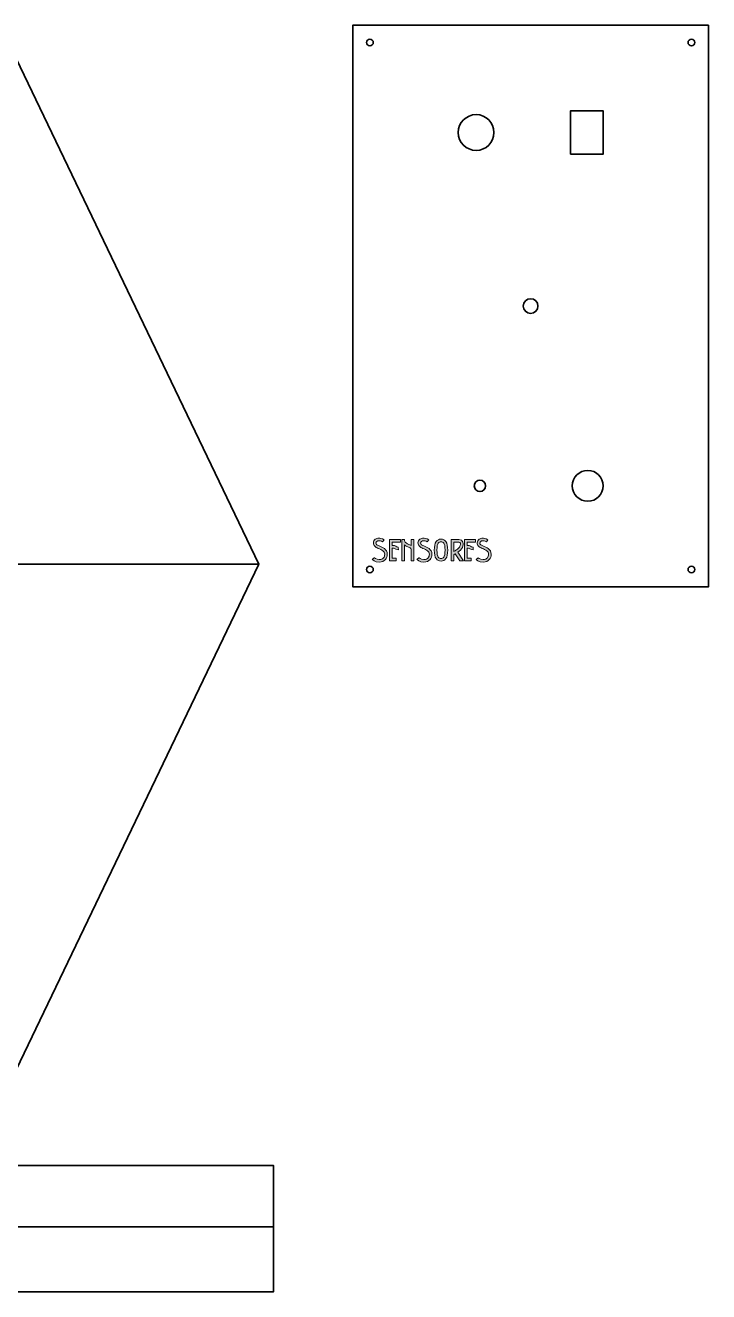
# Model space of a CAD drawing. Header units: inches. Extents: x -3 to 1973, y -1327 to -740.
# Drawn here: x 1657 to 1973, y -1327 to -740 of the extents above; entities that cross this region are included whole.
import ezdxf

# ---------------------------------------------------------------- set-up
doc = ezdxf.new("R2010")
doc.units = ezdxf.units.IN
doc.header["$MEASUREMENT"] = 0
doc.layers.add('Capa 1', color=7, linetype='Continuous')

msp = doc.modelspace()

# ---------------------------------------------------------------- hatches: boundary and pattern name
at = {"layer": 'Capa 1', "true_color": 0x00913d}
h = msp.add_hatch(color=114, dxfattribs=at)
h.dxf.hatch_style = 2
edge = h.paths.add_edge_path()
edge.add_spline(control_points=[(1822.78, -978.14), (1822.78, -978.14), (1822.09, -979.13), (1822.09, -979.13), (1821.33, -978.6), (1820.83, -978.62), (1820.27, -978.62), (1820.07, -978.62), (1819.69, -978.72), (1819.43, -978.9), (1819.17, -979.08), (1819.02, -979.28), (1819.02, -979.64), (1819.02, -979.93), (1819.09, -980.12), (1819.31, -980.34), (1819.53, -980.56), (1819.91, -980.8), (1820.48, -981.01), (1821.33, -981.33), (1822.23, -981.68), (1822.98, -982.26), (1823.72, -982.83), (1824.29, -983.71), (1824.29, -984.86), (1824.29, -985.75), (1824.03, -986.66), (1823.41, -987.36), (1822.8, -988.05), (1821.82, -988.5), (1820.58, -988.5), (1818.51, -988.5), (1817.33, -987.27), (1817.33, -987.27), (1817.33, -987.27), (1818.2, -986.45), (1818.2, -986.45), (1818.2, -986.45), (1818.97, -987.3), (1820.58, -987.3), (1821.55, -987.3), (1822.13, -986.99), (1822.51, -986.56), (1822.9, -986.13), (1823.09, -985.51), (1823.09, -984.86), (1823.09, -984.07), (1822.79, -983.63), (1822.24, -983.21), (1821.69, -982.78), (1820.89, -982.45), (1820.06, -982.14), (1819.39, -981.88), (1818.85, -981.59), (1818.45, -981.18), (1818.05, -980.77), (1817.82, -980.21), (1817.82, -979.64), (1817.82, -978.87), (1818.25, -978.26), (1818.74, -977.91), (1819.24, -977.57), (1819.78, -977.42), (1820.27, -977.42), (1820.83, -977.42), (1821.77, -977.44), (1822.78, -978.14)], knot_values=[0, 0, 0, 0, 1, 1, 1, 2, 2, 2, 3, 3, 3, 4, 4, 4, 5, 5, 5, 6, 6, 6, 7, 7, 7, 8, 8, 8, 9, 9, 9, 10, 10, 10, 11, 11, 11, 12, 12, 12, 13, 13, 13, 14, 14, 14, 15, 15, 15, 16, 16, 16, 17, 17, 17, 18, 18, 18, 19, 19, 19, 20, 20, 20, 21, 21, 21, 22, 22, 22, 22], degree=3, periodic=1)
edge = h.paths.add_edge_path()
edge.add_spline(control_points=[(1830.47, -977.97), (1830.47, -977.97), (1830.47, -979.21), (1830.47, -979.21), (1830.47, -979.21), (1826.6, -979.21), (1826.6, -979.21), (1826.6, -979.21), (1826.6, -980.75), (1826.6, -980.75), (1826.63, -980.75), (1826.66, -980.75), (1826.69, -980.75), (1827.36, -980.74), (1827.85, -980.96), (1828.18, -981.15), (1828.58, -981.38), (1828.76, -981.54), (1829.4, -981.52), (1829.4, -981.52), (1829.43, -982.76), (1829.43, -982.76), (1828.51, -982.78), (1827.92, -982.43), (1827.56, -982.22), (1827.23, -982.03), (1827.1, -981.92), (1826.6, -981.99), (1826.6, -981.99), (1826.6, -986.64), (1826.6, -986.64), (1826.6, -986.64), (1828.43, -986.64), (1828.43, -986.64), (1828.43, -986.64), (1828.43, -987.88), (1828.43, -987.88), (1828.43, -987.88), (1826.6, -987.88), (1826.6, -987.88), (1826.6, -987.88), (1825.4, -987.88), (1825.4, -987.88), (1825.4, -987.88), (1825.36, -987.88), (1825.36, -987.88), (1825.36, -987.88), (1825.36, -978), (1825.36, -978), (1825.36, -978), (1825.4, -978), (1825.4, -978), (1825.4, -978), (1825.4, -977.97), (1825.4, -977.97), (1825.4, -977.97), (1830.47, -977.97), (1830.47, -977.97)], knot_values=[0, 0, 0, 0, 1, 1, 1, 2, 2, 2, 3, 3, 3, 4, 4, 4, 5, 5, 5, 6, 6, 6, 7, 7, 7, 8, 8, 8, 9, 9, 9, 10, 10, 10, 11, 11, 11, 12, 12, 12, 13, 13, 13, 14, 14, 14, 15, 15, 15, 16, 16, 16, 17, 17, 17, 18, 18, 18, 19, 19, 19, 19], degree=3, periodic=1)
edge = h.paths.add_edge_path()
edge.add_spline(control_points=[(1830.97, -978.03), (1830.97, -978.03), (1832.2, -978.03), (1832.2, -978.03), (1832.2, -978.03), (1832.2, -978.58), (1832.2, -978.58), (1832.72, -979.67), (1833.44, -979.99), (1834.25, -980.3), (1834.59, -980.44), (1834.94, -980.56), (1835.29, -980.74), (1835.29, -980.74), (1835.29, -978.03), (1835.29, -978.03), (1835.29, -978.03), (1836.53, -978.03), (1836.53, -978.03), (1836.53, -978.03), (1836.53, -987.91), (1836.53, -987.91), (1836.53, -987.91), (1835.29, -987.91), (1835.29, -987.91), (1835.29, -987.91), (1835.29, -982.43), (1835.29, -982.43), (1835.22, -982.18), (1835.11, -982.07), (1834.88, -981.93), (1834.64, -981.77), (1834.25, -981.63), (1833.8, -981.45), (1833.31, -981.26), (1832.73, -981), (1832.2, -980.55), (1832.2, -980.55), (1832.2, -987.91), (1832.2, -987.91), (1832.2, -987.91), (1830.97, -987.91), (1830.97, -987.91), (1830.97, -987.91), (1830.97, -978.03), (1830.97, -978.03)], knot_values=[0, 0, 0, 0, 1, 1, 1, 2, 2, 2, 3, 3, 3, 4, 4, 4, 5, 5, 5, 6, 6, 6, 7, 7, 7, 8, 8, 8, 9, 9, 9, 10, 10, 10, 11, 11, 11, 12, 12, 12, 13, 13, 13, 14, 14, 14, 15, 15, 15, 15], degree=3, periodic=1)
edge = h.paths.add_edge_path()
edge.add_spline(control_points=[(1843.47, -978.14), (1843.47, -978.14), (1842.78, -979.13), (1842.78, -979.13), (1842.03, -978.6), (1841.52, -978.62), (1840.96, -978.62), (1840.76, -978.62), (1840.38, -978.72), (1840.12, -978.9), (1839.86, -979.08), (1839.71, -979.28), (1839.71, -979.64), (1839.71, -979.93), (1839.79, -980.12), (1840, -980.34), (1840.22, -980.56), (1840.61, -980.8), (1841.18, -981.01), (1842.02, -981.33), (1842.92, -981.68), (1843.67, -982.26), (1844.42, -982.83), (1844.99, -983.71), (1844.99, -984.86), (1844.99, -985.75), (1844.73, -986.66), (1844.11, -987.36), (1843.49, -988.05), (1842.51, -988.5), (1841.27, -988.5), (1839.21, -988.5), (1838.02, -987.27), (1838.02, -987.27), (1838.02, -987.27), (1838.89, -986.45), (1838.89, -986.45), (1838.89, -986.45), (1839.66, -987.3), (1841.27, -987.3), (1842.24, -987.3), (1842.82, -986.99), (1843.21, -986.56), (1843.59, -986.13), (1843.78, -985.51), (1843.78, -984.86), (1843.78, -984.07), (1843.48, -983.63), (1842.93, -983.21), (1842.39, -982.78), (1841.58, -982.45), (1840.75, -982.14), (1840.09, -981.88), (1839.55, -981.59), (1839.14, -981.18), (1838.74, -980.77), (1838.51, -980.21), (1838.51, -979.64), (1838.51, -978.87), (1838.94, -978.26), (1839.44, -977.91), (1839.93, -977.57), (1840.48, -977.42), (1840.96, -977.42), (1841.52, -977.42), (1842.47, -977.44), (1843.47, -978.14)], knot_values=[0, 0, 0, 0, 1, 1, 1, 2, 2, 2, 3, 3, 3, 4, 4, 4, 5, 5, 5, 6, 6, 6, 7, 7, 7, 8, 8, 8, 9, 9, 9, 10, 10, 10, 11, 11, 11, 12, 12, 12, 13, 13, 13, 14, 14, 14, 15, 15, 15, 16, 16, 16, 17, 17, 17, 18, 18, 18, 19, 19, 19, 20, 20, 20, 21, 21, 21, 22, 22, 22, 22], degree=3, periodic=1)
edge = h.paths.add_edge_path()
edge.add_spline(control_points=[(1851.47, -979.01), (1852.04, -979.84), (1852.32, -981.07), (1852.32, -982.94), (1852.32, -984.8), (1852.04, -986.03), (1851.47, -986.87), (1850.9, -987.7), (1850.01, -988.02), (1849.19, -988.02), (1848.36, -988.02), (1847.47, -987.69), (1846.9, -986.86), (1846.33, -986.02), (1846.06, -984.78), (1846.06, -982.94), (1846.06, -981.09), (1846.33, -979.86), (1846.9, -979.02), (1847.47, -978.18), (1848.36, -977.85), (1849.19, -977.85), (1850.01, -977.85), (1850.9, -978.17), (1851.47, -979.01)], knot_values=[0, 0, 0, 0, 1, 1, 1, 2, 2, 2, 3, 3, 3, 4, 4, 4, 5, 5, 5, 6, 6, 6, 7, 7, 7, 8, 8, 8, 8], degree=3, periodic=1)
edge = h.paths.add_edge_path()
edge.add_spline(control_points=[(1847.92, -979.71), (1847.58, -980.22), (1847.29, -981.22), (1847.29, -982.94), (1847.29, -984.65), (1847.58, -985.66), (1847.92, -986.16), (1848.26, -986.67), (1848.63, -986.79), (1849.19, -986.79), (1849.75, -986.79), (1850.11, -986.67), (1850.45, -986.17), (1850.79, -985.67), (1851.08, -984.67), (1851.08, -982.94), (1851.08, -981.2), (1850.79, -980.2), (1850.45, -979.7), (1850.11, -979.2), (1849.75, -979.08), (1849.19, -979.08), (1848.63, -979.08), (1848.26, -979.2), (1847.92, -979.71)], knot_values=[0, 0, 0, 0, 1, 1, 1, 2, 2, 2, 3, 3, 3, 4, 4, 4, 5, 5, 5, 6, 6, 6, 7, 7, 7, 8, 8, 8, 8], degree=3, periodic=1)
edge = h.paths.add_edge_path()
edge.add_spline(control_points=[(1853.89, -978.04), (1853.89, -978.04), (1854.51, -978.04), (1854.51, -978.04), (1854.51, -978.04), (1857.44, -978.04), (1857.44, -978.04), (1858.32, -978.04), (1859.07, -978.54), (1859.32, -979.26), (1859.57, -979.99), (1859.44, -980.81), (1859.09, -981.66), (1858.7, -982.66), (1857.82, -983.31), (1856.98, -983.87), (1856.98, -983.87), (1859.58, -987.91), (1859.58, -987.91), (1859.58, -987.91), (1857.9, -987.91), (1857.9, -987.91), (1857.9, -987.91), (1855.79, -984.64), (1855.79, -984.64), (1855.53, -984.81), (1855.3, -984.97), (1855.12, -985.11), (1855.12, -985.11), (1855.12, -987.91), (1855.12, -987.91), (1855.12, -987.91), (1853.89, -987.91), (1853.89, -987.91), (1853.89, -987.91), (1853.89, -978.66), (1853.89, -978.66), (1853.89, -978.66), (1853.89, -978.04), (1853.89, -978.04)], knot_values=[0, 0, 0, 0, 1, 1, 1, 2, 2, 2, 3, 3, 3, 4, 4, 4, 5, 5, 5, 6, 6, 6, 7, 7, 7, 8, 8, 8, 9, 9, 9, 10, 10, 10, 11, 11, 11, 12, 12, 12, 13, 13, 13, 13], degree=3, periodic=1)
edge = h.paths.add_edge_path()
edge.add_spline(control_points=[(1855.12, -979.27), (1855.12, -979.27), (1855.12, -983.59), (1855.12, -983.59), (1855.5, -983.34), (1855.9, -983.11), (1856.29, -982.85), (1857.07, -982.33), (1857.73, -981.75), (1857.95, -981.21), (1858.22, -980.52), (1858.25, -979.95), (1858.15, -979.67), (1858.05, -979.39), (1857.95, -979.27), (1857.44, -979.27), (1857.44, -979.27), (1855.12, -979.27), (1855.12, -979.27)], knot_values=[0, 0, 0, 0, 1, 1, 1, 2, 2, 2, 3, 3, 3, 4, 4, 4, 5, 5, 5, 6, 6, 6, 6], degree=3, periodic=1)
edge = h.paths.add_edge_path()
edge.add_spline(control_points=[(1865.16, -977.97), (1865.16, -977.97), (1865.16, -979.21), (1865.16, -979.21), (1865.16, -979.21), (1861.29, -979.21), (1861.29, -979.21), (1861.29, -979.21), (1861.29, -980.75), (1861.29, -980.75), (1861.33, -980.75), (1861.36, -980.75), (1861.39, -980.75), (1862.05, -980.74), (1862.54, -980.96), (1862.87, -981.15), (1863.28, -981.38), (1863.45, -981.54), (1864.1, -981.52), (1864.1, -981.52), (1864.13, -982.76), (1864.13, -982.76), (1863.21, -982.78), (1862.61, -982.43), (1862.25, -982.22), (1861.93, -982.03), (1861.8, -981.92), (1861.29, -981.99), (1861.29, -981.99), (1861.29, -986.64), (1861.29, -986.64), (1861.29, -986.64), (1863.12, -986.64), (1863.12, -986.64), (1863.12, -986.64), (1863.12, -987.88), (1863.12, -987.88), (1863.12, -987.88), (1861.29, -987.88), (1861.29, -987.88), (1861.29, -987.88), (1860.1, -987.88), (1860.1, -987.88), (1860.1, -987.88), (1860.06, -987.88), (1860.06, -987.88), (1860.06, -987.88), (1860.06, -978), (1860.06, -978), (1860.06, -978), (1860.1, -978), (1860.1, -978), (1860.1, -978), (1860.1, -977.97), (1860.1, -977.97), (1860.1, -977.97), (1865.16, -977.97), (1865.16, -977.97)], knot_values=[0, 0, 0, 0, 1, 1, 1, 2, 2, 2, 3, 3, 3, 4, 4, 4, 5, 5, 5, 6, 6, 6, 7, 7, 7, 8, 8, 8, 9, 9, 9, 10, 10, 10, 11, 11, 11, 12, 12, 12, 13, 13, 13, 14, 14, 14, 15, 15, 15, 16, 16, 16, 17, 17, 17, 18, 18, 18, 19, 19, 19, 19], degree=3, periodic=1)
edge = h.paths.add_edge_path()
edge.add_spline(control_points=[(1870.92, -978.14), (1870.92, -978.14), (1870.23, -979.13), (1870.23, -979.13), (1869.48, -978.6), (1868.97, -978.62), (1868.41, -978.62), (1868.21, -978.62), (1867.83, -978.72), (1867.57, -978.9), (1867.31, -979.08), (1867.16, -979.28), (1867.16, -979.64), (1867.16, -979.93), (1867.24, -980.12), (1867.45, -980.34), (1867.67, -980.56), (1868.05, -980.8), (1868.62, -981.01), (1869.47, -981.33), (1870.37, -981.68), (1871.12, -982.26), (1871.86, -982.83), (1872.43, -983.71), (1872.43, -984.86), (1872.43, -985.75), (1872.18, -986.66), (1871.56, -987.36), (1870.94, -988.05), (1869.96, -988.5), (1868.72, -988.5), (1866.66, -988.5), (1865.47, -987.27), (1865.47, -987.27), (1865.47, -987.27), (1866.34, -986.45), (1866.34, -986.45), (1866.34, -986.45), (1867.11, -987.3), (1868.72, -987.3), (1869.69, -987.3), (1870.27, -986.99), (1870.66, -986.56), (1871.04, -986.13), (1871.23, -985.51), (1871.23, -984.86), (1871.23, -984.07), (1870.93, -983.63), (1870.38, -983.21), (1869.84, -982.78), (1869.03, -982.45), (1868.2, -982.14), (1867.53, -981.88), (1866.99, -981.59), (1866.59, -981.18), (1866.19, -980.77), (1865.96, -980.21), (1865.96, -979.64), (1865.96, -978.87), (1866.39, -978.26), (1866.88, -977.91), (1867.38, -977.57), (1867.92, -977.42), (1868.41, -977.42), (1868.97, -977.42), (1869.91, -977.44), (1870.92, -978.14)], knot_values=[0, 0, 0, 0, 1, 1, 1, 2, 2, 2, 3, 3, 3, 4, 4, 4, 5, 5, 5, 6, 6, 6, 7, 7, 7, 8, 8, 8, 9, 9, 9, 10, 10, 10, 11, 11, 11, 12, 12, 12, 13, 13, 13, 14, 14, 14, 15, 15, 15, 16, 16, 16, 17, 17, 17, 18, 18, 18, 19, 19, 19, 20, 20, 20, 21, 21, 21, 22, 22, 22, 22], degree=3, periodic=1)

# ---------------------------------------------------------------- linework, layer by layer
at = {"layer": 'Capa 1', "color": 12, "lineweight": 35, "true_color": 0xdf040b}
for points in [[(1644.7, -739.52), (1564.7, -739.52), (1444.7, -989.52), (1764.7, -989.52), (1644.7, -739.52)], [(1973.24, -739.52), (1973.24, -999.97), (1808.24, -999.97), (1808.24, -739.52), (1973.24, -739.52)], [(1909.15, -799.24), (1924.35, -799.24), (1924.35, -779.24), (1909.15, -779.24), (1909.15, -799.24)], [(1764.7, -989.52), (1644.7, -1239.52), (1564.7, -1239.52)], [(1771.56, -1298.42), (1771.56, -1268.42), (871.56, -1268.42), (871.56, -1298.42)], [(871.56, -1326.9), (1771.56, -1326.9), (1771.56, -1296.9), (871.56, -1296.9), (871.56, -1326.9)]]:
    msp.add_lwpolyline(points, dxfattribs=at)
for points in [[(1816.24, -745.97), (1815.39, -745.97), (1814.69, -746.67), (1814.69, -747.52), (1814.69, -748.38), (1815.39, -749.07), (1816.24, -749.07), (1817.1, -749.07), (1817.79, -748.38), (1817.79, -747.52), (1817.79, -746.67), (1817.1, -745.97), (1816.24, -745.97)], [(1963.69, -747.52), (1963.69, -748.38), (1964.39, -749.07), (1965.24, -749.07), (1966.1, -749.07), (1966.79, -748.38), (1966.79, -747.52), (1966.79, -746.67), (1966.1, -745.97), (1965.24, -745.97), (1964.39, -745.97), (1963.69, -746.67), (1963.69, -747.52)], [(1857.13, -789.24), (1857.13, -793.83), (1860.85, -797.54), (1865.43, -797.54), (1870.02, -797.54), (1873.73, -793.83), (1873.73, -789.24), (1873.73, -784.66), (1870.02, -780.94), (1865.43, -780.94), (1860.85, -780.94), (1857.13, -784.66), (1857.13, -789.24)], [(1890.74, -866.35), (1888.87, -866.35), (1887.34, -867.87), (1887.34, -869.75), (1887.34, -871.63), (1888.87, -873.15), (1890.74, -873.15), (1892.62, -873.15), (1894.14, -871.63), (1894.14, -869.75), (1894.14, -867.87), (1892.62, -866.35), (1890.74, -866.35)], [(1867.23, -950.46), (1865.77, -950.46), (1864.58, -951.64), (1864.58, -953.11), (1864.58, -954.57), (1865.77, -955.76), (1867.23, -955.76), (1868.7, -955.76), (1869.88, -954.57), (1869.88, -953.11), (1869.88, -951.64), (1868.7, -950.46), (1867.23, -950.46)], [(1917.2, -945.96), (1913.25, -945.96), (1910.05, -949.16), (1910.05, -953.11), (1910.05, -957.06), (1913.25, -960.26), (1917.2, -960.26), (1921.15, -960.26), (1924.35, -957.06), (1924.35, -953.11), (1924.35, -949.16), (1921.15, -945.96), (1917.2, -945.96)], [(1817.79, -991.97), (1817.79, -991.12), (1817.1, -990.42), (1816.24, -990.42), (1815.39, -990.42), (1814.69, -991.12), (1814.69, -991.97), (1814.69, -992.83), (1815.39, -993.52), (1816.24, -993.52), (1817.1, -993.52), (1817.79, -992.83), (1817.79, -991.97)], [(1965.24, -993.52), (1966.1, -993.52), (1966.79, -992.83), (1966.79, -991.97), (1966.79, -991.12), (1966.1, -990.42), (1965.24, -990.42), (1964.39, -990.42), (1963.69, -991.12), (1963.69, -991.97), (1963.69, -992.83), (1964.39, -993.52), (1965.24, -993.52)]]:
    msp.add_open_spline(points, degree=3, knots=[0, 0, 0, 0, 1, 1, 1, 2, 2, 2, 3, 3, 3, 4, 4, 4, 4], dxfattribs=at)
at = {"layer": 'Capa 1', "lineweight": 0}
for points, knots in [([(1822.78, -978.14), (1822.78, -978.14), (1822.09, -979.13), (1822.09, -979.13), (1821.33, -978.6), (1820.83, -978.62), (1820.27, -978.62), (1820.07, -978.62), (1819.69, -978.72), (1819.43, -978.9), (1819.17, -979.08), (1819.02, -979.28), (1819.02, -979.64), (1819.02, -979.93), (1819.09, -980.12), (1819.31, -980.34), (1819.53, -980.56), (1819.91, -980.8), (1820.48, -981.01), (1821.33, -981.33), (1822.23, -981.68), (1822.98, -982.26), (1823.72, -982.83), (1824.29, -983.71), (1824.29, -984.86), (1824.29, -985.75), (1824.03, -986.66), (1823.41, -987.36), (1822.8, -988.05), (1821.82, -988.5), (1820.58, -988.5), (1818.51, -988.5), (1817.33, -987.27), (1817.33, -987.27), (1817.33, -987.27), (1818.2, -986.45), (1818.2, -986.45), (1818.2, -986.45), (1818.97, -987.3), (1820.58, -987.3), (1821.55, -987.3), (1822.13, -986.99), (1822.51, -986.56), (1822.9, -986.13), (1823.09, -985.51), (1823.09, -984.86), (1823.09, -984.07), (1822.79, -983.63), (1822.24, -983.21), (1821.69, -982.78), (1820.89, -982.45), (1820.06, -982.14), (1819.39, -981.88), (1818.85, -981.59), (1818.45, -981.18), (1818.05, -980.77), (1817.82, -980.21), (1817.82, -979.64), (1817.82, -978.87), (1818.25, -978.26), (1818.74, -977.91), (1819.24, -977.57), (1819.78, -977.42), (1820.27, -977.42), (1820.83, -977.42), (1821.77, -977.44), (1822.78, -978.14)], [0, 0, 0, 0, 1, 1, 1, 2, 2, 2, 3, 3, 3, 4, 4, 4, 5, 5, 5, 6, 6, 6, 7, 7, 7, 8, 8, 8, 9, 9, 9, 10, 10, 10, 11, 11, 11, 12, 12, 12, 13, 13, 13, 14, 14, 14, 15, 15, 15, 16, 16, 16, 17, 17, 17, 18, 18, 18, 19, 19, 19, 20, 20, 20, 21, 21, 21, 22, 22, 22, 22]), ([(1830.47, -977.97), (1830.47, -977.97), (1830.47, -979.21), (1830.47, -979.21), (1830.47, -979.21), (1826.6, -979.21), (1826.6, -979.21), (1826.6, -979.21), (1826.6, -980.75), (1826.6, -980.75), (1826.63, -980.75), (1826.66, -980.75), (1826.69, -980.75), (1827.36, -980.74), (1827.85, -980.96), (1828.18, -981.15), (1828.58, -981.38), (1828.76, -981.54), (1829.4, -981.52), (1829.4, -981.52), (1829.43, -982.76), (1829.43, -982.76), (1828.51, -982.78), (1827.92, -982.43), (1827.56, -982.22), (1827.23, -982.03), (1827.1, -981.92), (1826.6, -981.99), (1826.6, -981.99), (1826.6, -986.64), (1826.6, -986.64), (1826.6, -986.64), (1828.43, -986.64), (1828.43, -986.64), (1828.43, -986.64), (1828.43, -987.88), (1828.43, -987.88), (1828.43, -987.88), (1826.6, -987.88), (1826.6, -987.88), (1826.6, -987.88), (1825.4, -987.88), (1825.4, -987.88), (1825.4, -987.88), (1825.36, -987.88), (1825.36, -987.88), (1825.36, -987.88), (1825.36, -978), (1825.36, -978), (1825.36, -978), (1825.4, -978), (1825.4, -978), (1825.4, -978), (1825.4, -977.97), (1825.4, -977.97), (1825.4, -977.97), (1830.47, -977.97), (1830.47, -977.97)], [0, 0, 0, 0, 1, 1, 1, 2, 2, 2, 3, 3, 3, 4, 4, 4, 5, 5, 5, 6, 6, 6, 7, 7, 7, 8, 8, 8, 9, 9, 9, 10, 10, 10, 11, 11, 11, 12, 12, 12, 13, 13, 13, 14, 14, 14, 15, 15, 15, 16, 16, 16, 17, 17, 17, 18, 18, 18, 19, 19, 19, 19]), ([(1830.97, -978.03), (1830.97, -978.03), (1832.2, -978.03), (1832.2, -978.03), (1832.2, -978.03), (1832.2, -978.58), (1832.2, -978.58), (1832.72, -979.67), (1833.44, -979.99), (1834.25, -980.3), (1834.59, -980.44), (1834.94, -980.56), (1835.29, -980.74), (1835.29, -980.74), (1835.29, -978.03), (1835.29, -978.03), (1835.29, -978.03), (1836.53, -978.03), (1836.53, -978.03), (1836.53, -978.03), (1836.53, -987.91), (1836.53, -987.91), (1836.53, -987.91), (1835.29, -987.91), (1835.29, -987.91), (1835.29, -987.91), (1835.29, -982.43), (1835.29, -982.43), (1835.22, -982.18), (1835.11, -982.07), (1834.88, -981.93), (1834.64, -981.77), (1834.25, -981.63), (1833.8, -981.45), (1833.31, -981.26), (1832.73, -981), (1832.2, -980.55), (1832.2, -980.55), (1832.2, -987.91), (1832.2, -987.91), (1832.2, -987.91), (1830.97, -987.91), (1830.97, -987.91), (1830.97, -987.91), (1830.97, -978.03), (1830.97, -978.03)], [0, 0, 0, 0, 1, 1, 1, 2, 2, 2, 3, 3, 3, 4, 4, 4, 5, 5, 5, 6, 6, 6, 7, 7, 7, 8, 8, 8, 9, 9, 9, 10, 10, 10, 11, 11, 11, 12, 12, 12, 13, 13, 13, 14, 14, 14, 15, 15, 15, 15]), ([(1843.47, -978.14), (1843.47, -978.14), (1842.78, -979.13), (1842.78, -979.13), (1842.03, -978.6), (1841.52, -978.62), (1840.96, -978.62), (1840.76, -978.62), (1840.38, -978.72), (1840.12, -978.9), (1839.86, -979.08), (1839.71, -979.28), (1839.71, -979.64), (1839.71, -979.93), (1839.79, -980.12), (1840, -980.34), (1840.22, -980.56), (1840.61, -980.8), (1841.18, -981.01), (1842.02, -981.33), (1842.92, -981.68), (1843.67, -982.26), (1844.42, -982.83), (1844.99, -983.71), (1844.99, -984.86), (1844.99, -985.75), (1844.73, -986.66), (1844.11, -987.36), (1843.49, -988.05), (1842.51, -988.5), (1841.27, -988.5), (1839.21, -988.5), (1838.02, -987.27), (1838.02, -987.27), (1838.02, -987.27), (1838.89, -986.45), (1838.89, -986.45), (1838.89, -986.45), (1839.66, -987.3), (1841.27, -987.3), (1842.24, -987.3), (1842.82, -986.99), (1843.21, -986.56), (1843.59, -986.13), (1843.78, -985.51), (1843.78, -984.86), (1843.78, -984.07), (1843.48, -983.63), (1842.93, -983.21), (1842.39, -982.78), (1841.58, -982.45), (1840.75, -982.14), (1840.09, -981.88), (1839.55, -981.59), (1839.14, -981.18), (1838.74, -980.77), (1838.51, -980.21), (1838.51, -979.64), (1838.51, -978.87), (1838.94, -978.26), (1839.44, -977.91), (1839.93, -977.57), (1840.48, -977.42), (1840.96, -977.42), (1841.52, -977.42), (1842.47, -977.44), (1843.47, -978.14)], [0, 0, 0, 0, 1, 1, 1, 2, 2, 2, 3, 3, 3, 4, 4, 4, 5, 5, 5, 6, 6, 6, 7, 7, 7, 8, 8, 8, 9, 9, 9, 10, 10, 10, 11, 11, 11, 12, 12, 12, 13, 13, 13, 14, 14, 14, 15, 15, 15, 16, 16, 16, 17, 17, 17, 18, 18, 18, 19, 19, 19, 20, 20, 20, 21, 21, 21, 22, 22, 22, 22]), ([(1851.47, -979.01), (1852.04, -979.84), (1852.32, -981.07), (1852.32, -982.94), (1852.32, -984.8), (1852.04, -986.03), (1851.47, -986.87), (1850.9, -987.7), (1850.01, -988.02), (1849.19, -988.02), (1848.36, -988.02), (1847.47, -987.69), (1846.9, -986.86), (1846.33, -986.02), (1846.06, -984.78), (1846.06, -982.94), (1846.06, -981.09), (1846.33, -979.86), (1846.9, -979.02), (1847.47, -978.18), (1848.36, -977.85), (1849.19, -977.85), (1850.01, -977.85), (1850.9, -978.17), (1851.47, -979.01)], [0, 0, 0, 0, 1, 1, 1, 2, 2, 2, 3, 3, 3, 4, 4, 4, 5, 5, 5, 6, 6, 6, 7, 7, 7, 8, 8, 8, 8]), ([(1847.92, -979.71), (1847.58, -980.22), (1847.29, -981.22), (1847.29, -982.94), (1847.29, -984.65), (1847.58, -985.66), (1847.92, -986.16), (1848.26, -986.67), (1848.63, -986.79), (1849.19, -986.79), (1849.75, -986.79), (1850.11, -986.67), (1850.45, -986.17), (1850.79, -985.67), (1851.08, -984.67), (1851.08, -982.94), (1851.08, -981.2), (1850.79, -980.2), (1850.45, -979.7), (1850.11, -979.2), (1849.75, -979.08), (1849.19, -979.08), (1848.63, -979.08), (1848.26, -979.2), (1847.92, -979.71)], [0, 0, 0, 0, 1, 1, 1, 2, 2, 2, 3, 3, 3, 4, 4, 4, 5, 5, 5, 6, 6, 6, 7, 7, 7, 8, 8, 8, 8]), ([(1853.89, -978.04), (1853.89, -978.04), (1854.51, -978.04), (1854.51, -978.04), (1854.51, -978.04), (1857.44, -978.04), (1857.44, -978.04), (1858.32, -978.04), (1859.07, -978.54), (1859.32, -979.26), (1859.57, -979.99), (1859.44, -980.81), (1859.09, -981.66), (1858.7, -982.66), (1857.82, -983.31), (1856.98, -983.87), (1856.98, -983.87), (1859.58, -987.91), (1859.58, -987.91), (1859.58, -987.91), (1857.9, -987.91), (1857.9, -987.91), (1857.9, -987.91), (1855.79, -984.64), (1855.79, -984.64), (1855.53, -984.81), (1855.3, -984.97), (1855.12, -985.11), (1855.12, -985.11), (1855.12, -987.91), (1855.12, -987.91), (1855.12, -987.91), (1853.89, -987.91), (1853.89, -987.91), (1853.89, -987.91), (1853.89, -978.66), (1853.89, -978.66), (1853.89, -978.66), (1853.89, -978.04), (1853.89, -978.04)], [0, 0, 0, 0, 1, 1, 1, 2, 2, 2, 3, 3, 3, 4, 4, 4, 5, 5, 5, 6, 6, 6, 7, 7, 7, 8, 8, 8, 9, 9, 9, 10, 10, 10, 11, 11, 11, 12, 12, 12, 13, 13, 13, 13]), ([(1855.12, -979.27), (1855.12, -979.27), (1855.12, -983.59), (1855.12, -983.59), (1855.5, -983.34), (1855.9, -983.11), (1856.29, -982.85), (1857.07, -982.33), (1857.73, -981.75), (1857.95, -981.21), (1858.22, -980.52), (1858.25, -979.95), (1858.15, -979.67), (1858.05, -979.39), (1857.95, -979.27), (1857.44, -979.27), (1857.44, -979.27), (1855.12, -979.27), (1855.12, -979.27)], [0, 0, 0, 0, 1, 1, 1, 2, 2, 2, 3, 3, 3, 4, 4, 4, 5, 5, 5, 6, 6, 6, 6]), ([(1865.16, -977.97), (1865.16, -977.97), (1865.16, -979.21), (1865.16, -979.21), (1865.16, -979.21), (1861.29, -979.21), (1861.29, -979.21), (1861.29, -979.21), (1861.29, -980.75), (1861.29, -980.75), (1861.33, -980.75), (1861.36, -980.75), (1861.39, -980.75), (1862.05, -980.74), (1862.54, -980.96), (1862.87, -981.15), (1863.28, -981.38), (1863.45, -981.54), (1864.1, -981.52), (1864.1, -981.52), (1864.13, -982.76), (1864.13, -982.76), (1863.21, -982.78), (1862.61, -982.43), (1862.25, -982.22), (1861.93, -982.03), (1861.8, -981.92), (1861.29, -981.99), (1861.29, -981.99), (1861.29, -986.64), (1861.29, -986.64), (1861.29, -986.64), (1863.12, -986.64), (1863.12, -986.64), (1863.12, -986.64), (1863.12, -987.88), (1863.12, -987.88), (1863.12, -987.88), (1861.29, -987.88), (1861.29, -987.88), (1861.29, -987.88), (1860.1, -987.88), (1860.1, -987.88), (1860.1, -987.88), (1860.06, -987.88), (1860.06, -987.88), (1860.06, -987.88), (1860.06, -978), (1860.06, -978), (1860.06, -978), (1860.1, -978), (1860.1, -978), (1860.1, -978), (1860.1, -977.97), (1860.1, -977.97), (1860.1, -977.97), (1865.16, -977.97), (1865.16, -977.97)], [0, 0, 0, 0, 1, 1, 1, 2, 2, 2, 3, 3, 3, 4, 4, 4, 5, 5, 5, 6, 6, 6, 7, 7, 7, 8, 8, 8, 9, 9, 9, 10, 10, 10, 11, 11, 11, 12, 12, 12, 13, 13, 13, 14, 14, 14, 15, 15, 15, 16, 16, 16, 17, 17, 17, 18, 18, 18, 19, 19, 19, 19]), ([(1870.92, -978.14), (1870.92, -978.14), (1870.23, -979.13), (1870.23, -979.13), (1869.48, -978.6), (1868.97, -978.62), (1868.41, -978.62), (1868.21, -978.62), (1867.83, -978.72), (1867.57, -978.9), (1867.31, -979.08), (1867.16, -979.28), (1867.16, -979.64), (1867.16, -979.93), (1867.24, -980.12), (1867.45, -980.34), (1867.67, -980.56), (1868.05, -980.8), (1868.62, -981.01), (1869.47, -981.33), (1870.37, -981.68), (1871.12, -982.26), (1871.86, -982.83), (1872.43, -983.71), (1872.43, -984.86), (1872.43, -985.75), (1872.18, -986.66), (1871.56, -987.36), (1870.94, -988.05), (1869.96, -988.5), (1868.72, -988.5), (1866.66, -988.5), (1865.47, -987.27), (1865.47, -987.27), (1865.47, -987.27), (1866.34, -986.45), (1866.34, -986.45), (1866.34, -986.45), (1867.11, -987.3), (1868.72, -987.3), (1869.69, -987.3), (1870.27, -986.99), (1870.66, -986.56), (1871.04, -986.13), (1871.23, -985.51), (1871.23, -984.86), (1871.23, -984.07), (1870.93, -983.63), (1870.38, -983.21), (1869.84, -982.78), (1869.03, -982.45), (1868.2, -982.14), (1867.53, -981.88), (1866.99, -981.59), (1866.59, -981.18), (1866.19, -980.77), (1865.96, -980.21), (1865.96, -979.64), (1865.96, -978.87), (1866.39, -978.26), (1866.88, -977.91), (1867.38, -977.57), (1867.92, -977.42), (1868.41, -977.42), (1868.97, -977.42), (1869.91, -977.44), (1870.92, -978.14)], [0, 0, 0, 0, 1, 1, 1, 2, 2, 2, 3, 3, 3, 4, 4, 4, 5, 5, 5, 6, 6, 6, 7, 7, 7, 8, 8, 8, 9, 9, 9, 10, 10, 10, 11, 11, 11, 12, 12, 12, 13, 13, 13, 14, 14, 14, 15, 15, 15, 16, 16, 16, 17, 17, 17, 18, 18, 18, 19, 19, 19, 20, 20, 20, 21, 21, 21, 22, 22, 22, 22])]:
    msp.add_open_spline(points, degree=3, knots=knots, dxfattribs=at)

doc.saveas('drawing.dxf')
